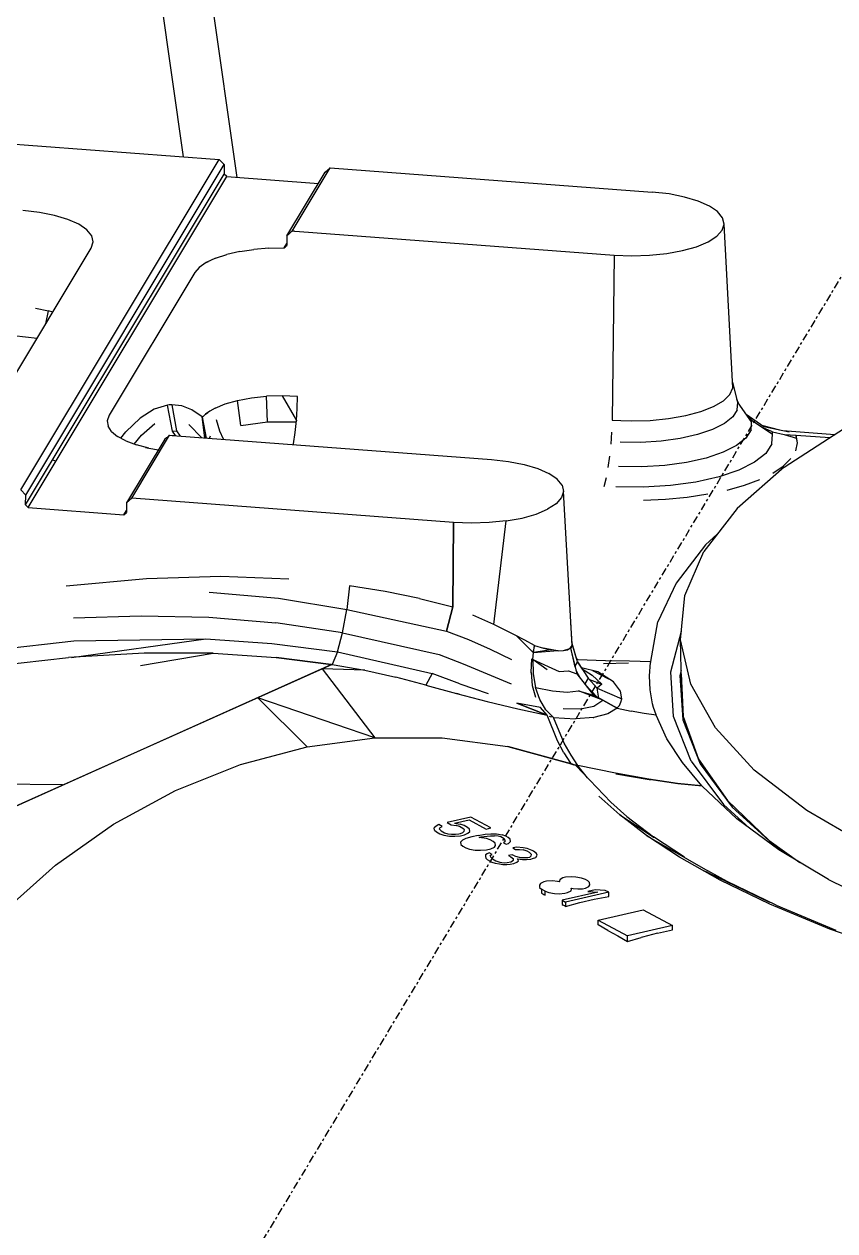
# Model space of a CAD drawing. Header units: millimetres. Extents: x -57554 to 16546, y 2142 to 98430.
# Drawn here: x -50746.2 to -50431.1, y 90472.8 to 90942.1 of the extents above; entities that cross this region are included whole.
import ezdxf

# ---------------------------------------------------------------- set-up
doc = ezdxf.new("R2010")
doc.units = ezdxf.units.MM
doc.linetypes.add('DXK_LINE_DOT3', pattern=[5.9187, 2.979, -0.9799, 0.9799, -0.9799])

msp = doc.modelspace()

# ---------------------------------------------------------------- linework, layer by layer
at = {"color": 1, "linetype": 'DXK_LINE_DOT3'}
msp.add_line((-50842.27, 90154.28), (-47832.87, 95170.38), dxfattribs=at)
at = {"color": 2, "linetype": 'Continuous'}
for p, q in [((-50684.21, 90890.47), (-50745.47, 91319.53)), ((-50663.35, 90882.49), (-50725.53, 91318.03)), ((-50795.6, 90898.86), (-50670.39, 90889.43)), ((-50747.47, 90760.96), (-50670.39, 90889.43)), ((-50670.39, 90889.43), (-50668.42, 90887.45)), ((-50745.54, 90758.9), (-50668.42, 90887.45)), ((-50668.42, 90887.45), (-50668.37, 90883.78)), ((-50644.01, 90859.79), (-50629.19, 90884.5)), ((-50641.99, 90861.63), (-50627.26, 90886.19)), ((-50629.19, 90884.5), (-50627.26, 90886.19)), ((-50627.26, 90886.19), (-50502.15, 90876.76)), ((-50745.58, 90755.09), (-50668.37, 90883.78)), ((-50744.62, 90754.06), (-50667.38, 90882.79)), ((-50667.38, 90882.79), (-50668.37, 90883.78)), ((-50667.38, 90882.79), (-50631.82, 90880.12)), ((-50495.54, 90876.02), (-50502.15, 90876.76)), ((-50489.47, 90874.83), (-50495.54, 90876.02)), ((-50484.17, 90873.25), (-50489.47, 90874.83)), ((-50479.84, 90871.33), (-50484.17, 90873.25)), ((-50476.66, 90869.15), (-50479.84, 90871.33)), ((-50740.25, 90868.83), (-50746.72, 90869.56)), ((-50734.31, 90867.67), (-50740.25, 90868.83)), ((-50729.12, 90866.12), (-50734.31, 90867.67)), ((-50724.88, 90864.24), (-50729.12, 90866.12)), ((-50474.73, 90866.79), (-50476.66, 90869.15)), ((-50474.14, 90864.34), (-50474.73, 90866.79)), ((-50721.76, 90862.11), (-50724.88, 90864.24)), ((-50719.87, 90859.8), (-50721.76, 90862.11)), ((-50642.66, 90861.02), (-50643.34, 90860.41)), ((-50641.99, 90861.63), (-50642.66, 90861.02)), ((-50641.03, 90861.58), (-50641.99, 90861.63)), ((-50641.03, 90861.58), (-50639.13, 90861.46)), ((-50639.13, 90861.46), (-50516.86, 90852.25)), ((-50477.01, 90859.56), (-50474.91, 90861.9)), ((-50474.91, 90861.9), (-50474.14, 90864.34)), ((-50470.69, 90800.7), (-50474.14, 90864.34)), ((-50720.05, 90855.01), (-50719.29, 90857.4)), ((-50719.29, 90857.4), (-50719.87, 90859.8)), ((-50645.08, 90855.04), (-50644.05, 90856.76)), ((-50644.01, 90859.79), (-50644.06, 90855.98)), ((-50643.34, 90860.41), (-50644.01, 90859.79)), ((-50484.83, 90855.53), (-50480.36, 90857.41)), ((-50480.36, 90857.41), (-50477.01, 90859.56)), ((-50753.31, 90799.56), (-50720.05, 90855.01)), ((-50671.78, 90851.04), (-50667.4, 90852.48)), ((-50662.39, 90853.64), (-50667.4, 90852.48)), ((-50662.39, 90853.64), (-50656.88, 90854.46)), ((-50651.05, 90854.94), (-50656.88, 90854.46)), ((-50651.05, 90854.94), (-50645.08, 90855.04)), ((-50645.08, 90855.04), (-50644.74, 90855.36)), ((-50644.74, 90855.36), (-50644.4, 90855.67)), ((-50644.4, 90855.67), (-50644.06, 90855.98)), ((-50516.86, 90852.25), (-50517.59, 90788.09)), ((-50516.86, 90852.25), (-50509.97, 90851.98)), ((-50509.97, 90851.98), (-50503.06, 90852.19)), ((-50503.06, 90852.19), (-50496.4, 90852.87)), ((-50496.4, 90852.87), (-50490.24, 90854)), ((-50490.24, 90854), (-50484.83, 90855.53)), ((-50678.1, 90847.46), (-50679.85, 90845.43)), ((-50675.38, 90849.35), (-50678.1, 90847.46)), ((-50671.78, 90851.04), (-50675.38, 90849.35)), ((-50675.38, 90849.35), (-50674.49, 90849.77)), ((-50679.85, 90845.43), (-50713.11, 90789.99)), ((-50741.76, 90831.6), (-50736.74, 90830.58)), ((-50737.73, 90825.53), (-50736.74, 90830.58)), ((-50734.99, 90830.11), (-50736.74, 90830.58)), ((-50750.1, 90821.04), (-50741.11, 90819.91)), ((-50471.85, 90798.11), (-50470.69, 90800.7)), ((-50468.85, 90794.91), (-50470.8, 90802.8)), ((-50668.02, 90794.41), (-50663.27, 90795.76)), ((-50663.26, 90795.76), (-50657.84, 90796.75)), ((-50661.9, 90785.97), (-50663.26, 90795.76)), ((-50657.84, 90796.75), (-50652, 90797.35)), ((-50645.92, 90797.53), (-50651.99, 90797.35)), ((-50651.54, 90787.43), (-50651.99, 90797.35)), ((-50645.92, 90797.53), (-50640.33, 90787.95)), ((-50639.86, 90797.29), (-50645.92, 90797.53)), ((-50640.01, 90792.67), (-50639.86, 90797.29)), ((-50478.2, 90793.39), (-50474.39, 90795.64)), ((-50474.39, 90795.64), (-50471.85, 90798.11)), ((-50469.14, 90796.05), (-50469.01, 90795.72)), ((-50468.8, 90795.17), (-50469.14, 90796.05)), ((-50469.01, 90795.72), (-50468.69, 90794.87)), ((-50695.59, 90792.34), (-50701.01, 90788.91)), ((-50690.38, 90793.92), (-50695.59, 90792.34)), ((-50689.83, 90793.98), (-50690.38, 90793.92)), ((-50688.48, 90783.76), (-50690.38, 90793.92)), ((-50689.28, 90794.02), (-50689.83, 90793.98)), ((-50688.74, 90794.05), (-50689.28, 90794.02)), ((-50688.74, 90794.05), (-50686.91, 90783.96)), ((-50684.89, 90793.64), (-50688.74, 90794.05)), ((-50680.96, 90792.13), (-50684.89, 90793.64)), ((-50676.98, 90789.38), (-50680.96, 90792.13)), ((-50674.01, 90791.6), (-50675.63, 90790.43)), ((-50675.63, 90790.43), (-50674.83, 90791.01)), ((-50671.95, 90792.76), (-50674.01, 90791.6)), ((-50671.95, 90792.76), (-50668.02, 90794.41)), ((-50640.33, 90787.95), (-50640.01, 90792.67)), ((-50489.05, 90789.85), (-50483.14, 90791.43)), ((-50483.14, 90791.43), (-50478.2, 90793.39)), ((-50469.05, 90792.08), (-50470.8, 90789.31)), ((-50469.05, 90792.08), (-50468.85, 90794.91)), ((-50468.69, 90794.87), (-50468.85, 90794.91)), ((-50468.69, 90794.87), (-50468.8, 90795.17)), ((-50463.45, 90787.46), (-50468.69, 90794.87)), ((-50713.11, 90789.99), (-50713.84, 90787.88)), ((-50713.84, 90787.88), (-50713.52, 90785.77)), ((-50706.6, 90783.53), (-50701.01, 90788.91)), ((-50701.01, 90788.91), (-50701.43, 90788.51)), ((-50700.53, 90782.27), (-50695.32, 90786.73)), ((-50682.21, 90786.36), (-50677.07, 90781.27)), ((-50675.88, 90781.18), (-50676.98, 90789.38)), ((-50676.91, 90789.33), (-50676.98, 90789.38)), ((-50676.85, 90789.3), (-50676.91, 90789.33)), ((-50676.78, 90789.28), (-50676.85, 90789.3)), ((-50676.78, 90789.28), (-50675.63, 90790.43)), ((-50675.33, 90781.14), (-50676.78, 90789.28)), ((-50670.09, 90783.74), (-50671.38, 90788.24)), ((-50661.9, 90785.97), (-50651.54, 90787.43)), ((-50651.54, 90787.43), (-50640.39, 90787.39)), ((-50640.83, 90783.29), (-50640.33, 90787.95)), ((-50640.33, 90787.95), (-50640.39, 90787.39)), ((-50517.59, 90788.09), (-50514.26, 90787.89)), ((-50514.26, 90787.89), (-50510.23, 90787.79)), ((-50510.23, 90787.79), (-50502.84, 90787.99)), ((-50502.84, 90787.99), (-50495.69, 90788.68)), ((-50495.69, 90788.68), (-50489.05, 90789.85)), ((-50474.04, 90786.72), (-50478.64, 90784.41)), ((-50470.8, 90789.31), (-50474.04, 90786.72)), ((-50465.56, 90790.44), (-50458.66, 90785.62)), ((-50463.24, 90787.94), (-50465.31, 90790.09)), ((-50463.67, 90784.26), (-50463.45, 90787.46)), ((-50463.45, 90787.46), (-50463.24, 90787.94)), ((-50463.24, 90787.94), (-50455.36, 90782.61)), ((-50459.14, 90785.96), (-50452.63, 90784.33)), ((-50712.18, 90783.71), (-50713.52, 90785.77)), ((-50712.18, 90783.71), (-50709.84, 90781.76)), ((-50706.58, 90779.98), (-50709.84, 90781.76)), ((-50708.54, 90781.05), (-50706.6, 90783.53)), ((-50704.34, 90757.71), (-50689.61, 90782.26)), ((-50703.39, 90778.77), (-50700.53, 90782.27)), ((-50690.87, 90781.18), (-50690.24, 90781.72)), ((-50690.24, 90781.72), (-50689.61, 90782.26)), ((-50689.61, 90782.26), (-50688.68, 90782.17)), ((-50688.68, 90782.17), (-50687.74, 90782.08)), ((-50688.48, 90783.76), (-50686.91, 90783.96)), ((-50687.32, 90782.05), (-50688.48, 90783.76)), ((-50687.74, 90782.08), (-50686.79, 90782.01)), ((-50686.91, 90783.96), (-50685.55, 90781.91)), ((-50686.79, 90782.01), (-50564.53, 90772.8)), ((-50675.98, 90781.92), (-50675.88, 90781.18)), ((-50674.11, 90781.05), (-50673.69, 90782.03)), ((-50669.85, 90783.23), (-50670.09, 90783.74)), ((-50668.67, 90780.64), (-50670.09, 90783.74)), ((-50641.47, 90778.87), (-50640.83, 90783.29)), ((-50518.06, 90778.74), (-50517.74, 90783.46)), ((-50484.42, 90782.46), (-50491.18, 90780.94)), ((-50478.64, 90784.41), (-50484.42, 90782.46)), ((-50463.67, 90784.26), (-50465.65, 90781.13)), ((-50455.36, 90783.55), (-50459.31, 90785.28)), ((-50458.66, 90785.62), (-50448.87, 90783.52)), ((-50455.62, 90778.84), (-50455.36, 90782.61)), ((-50455.36, 90782.61), (-50455.36, 90783.55)), ((-50455.36, 90783.55), (-50450.85, 90782.51)), ((-50451.3, 90784.04), (-50431.12, 90782.51)), ((-50450.85, 90782.51), (-50445.96, 90781.07)), ((-50450.85, 90782.51), (-50446.17, 90782.3)), ((-50450.79, 90769.77), (-50427.36, 90784.95)), ((-50445.65, 90779.23), (-50446.17, 90782.3)), ((-50445.96, 90781.07), (-50446.17, 90782.3)), ((-50446.17, 90782.3), (-50432.98, 90781.31)), ((-50706.58, 90779.98), (-50702.49, 90778.43)), ((-50691.49, 90780.65), (-50706.32, 90755.95)), ((-50697.71, 90777.16), (-50702.49, 90778.43)), ((-50698.94, 90777.49), (-50697.71, 90777.16)), ((-50697.71, 90777.16), (-50693.99, 90776.49)), ((-50694.04, 90776.5), (-50693.92, 90776.61)), ((-50690.87, 90781.18), (-50691.49, 90780.65)), ((-50641.53, 90778.6), (-50641.47, 90778.87)), ((-50641.53, 90778.6), (-50641.47, 90778.87)), ((-50506.5, 90779.44), (-50514.49, 90779.51)), ((-50498.63, 90779.92), (-50506.5, 90779.44)), ((-50491.18, 90780.94), (-50498.63, 90779.92)), ((-50469.32, 90778.19), (-50474.53, 90775.57)), ((-50465.65, 90781.13), (-50469.32, 90778.19)), ((-50455.62, 90778.84), (-50457.95, 90775.16)), ((-50446.31, 90776.15), (-50445.65, 90779.23)), ((-50445.65, 90779.23), (-50445.96, 90781.07)), ((-50733.77, 90772.15), (-50735.1, 90772.56)), ((-50564.53, 90772.8), (-50557.92, 90772.06)), ((-50557.92, 90772.06), (-50551.85, 90770.87)), ((-50519.21, 90769.66), (-50518.56, 90774.08)), ((-50481.09, 90773.36), (-50488.74, 90771.64)), ((-50474.53, 90775.57), (-50481.09, 90773.36)), ((-50457.95, 90775.16), (-50462.26, 90771.71)), ((-50451.12, 90770.25), (-50448.15, 90773.14)), ((-50551.85, 90770.87), (-50546.55, 90769.29)), ((-50546.55, 90769.29), (-50542.22, 90767.37)), ((-50539.03, 90765.19), (-50542.22, 90767.37)), ((-50506.1, 90769.94), (-50515.16, 90770.02)), ((-50497.19, 90770.49), (-50506.1, 90769.94)), ((-50488.74, 90771.64), (-50497.19, 90770.49)), ((-50468.39, 90768.63), (-50476.1, 90766.03)), ((-50450.79, 90769.77), (-50469.09, 90753.72)), ((-50462.26, 90771.71), (-50468.39, 90768.63)), ((-50455.18, 90767.52), (-50451.12, 90770.25)), ((-50537.1, 90762.83), (-50539.03, 90765.19)), ((-50537.1, 90762.83), (-50536.52, 90760.38)), ((-50519.98, 90765.64), (-50520.86, 90762.15)), ((-50495.02, 90762.65), (-50505.51, 90762.01)), ((-50485.09, 90764.01), (-50495.02, 90762.65)), ((-50476.1, 90766.03), (-50485.09, 90764.01)), ((-50473, 90760.85), (-50466.22, 90762.78)), ((-50466.22, 90762.78), (-50460.24, 90765.01)), ((-50745.54, 90758.9), (-50747.47, 90760.96)), ((-50745.58, 90755.09), (-50745.54, 90758.9)), ((-50537.29, 90757.94), (-50539.38, 90755.6)), ((-50536.52, 90760.38), (-50537.29, 90757.94)), ((-50533.21, 90700.46), (-50536.52, 90760.38)), ((-50505.51, 90762.01), (-50516.15, 90762.1)), ((-50488.46, 90758.05), (-50496.85, 90757.23)), ((-50480.46, 90759.26), (-50488.46, 90758.05)), ((-50744.62, 90754.06), (-50745.58, 90755.09)), ((-50744.62, 90754.06), (-50707.35, 90751.26)), ((-50706.32, 90755.95), (-50706.36, 90752.14)), ((-50704.34, 90757.71), (-50706.32, 90755.95)), ((-50579.23, 90748.29), (-50704.34, 90757.71)), ((-50547.2, 90751.57), (-50542.73, 90753.45)), ((-50539.38, 90755.6), (-50542.73, 90753.45)), ((-50496.85, 90757.23), (-50505.47, 90756.83)), ((-50469.09, 90753.72), (-50482, 90737.04)), ((-50707.35, 90751.26), (-50706.35, 90752.92)), ((-50707.35, 90751.26), (-50706.36, 90752.14)), ((-50558.77, 90748.9), (-50565.43, 90748.22)), ((-50563.68, 90708.6), (-50558.77, 90748.9)), ((-50558.77, 90748.9), (-50552.62, 90750.03)), ((-50552.62, 90750.03), (-50547.2, 90751.57)), ((-50579.23, 90748.29), (-50579.61, 90715.48)), ((-50579.61, 90715.48), (-50579.23, 90748.29)), ((-50572.34, 90748.01), (-50579.23, 90748.29)), ((-50565.43, 90748.22), (-50572.34, 90748.01)), ((-50476.82, 90743.73), (-50481.33, 90739.56)), ((-50481.33, 90739.56), (-50492.71, 90724.75)), ((-50489.36, 90719.93), (-50482, 90737.04)), ((-50698.55, 90726.42), (-50729.78, 90723.5)), ((-50669.73, 90727.23), (-50698.55, 90726.42)), ((-50643.34, 90726.19), (-50669.73, 90727.23)), ((-50674.19, 90721.16), (-50647.34, 90718.87)), ((-50619.69, 90723.68), (-50620.75, 90714.41)), ((-50605.79, 90721.45), (-50619.69, 90723.68)), ((-50592.48, 90718.72), (-50605.79, 90721.45)), ((-50492.71, 90724.75), (-50499.83, 90709.61)), ((-50647.34, 90718.87), (-50620.75, 90714.41)), ((-50592.48, 90718.72), (-50579.61, 90715.48)), ((-50491.07, 90702.64), (-50489.36, 90719.93)), ((-50726.91, 90711.15), (-50700.67, 90712.04)), ((-50700.67, 90712.04), (-50674.44, 90711.49)), ((-50674.44, 90711.49), (-50648.31, 90709.32)), ((-50622.4, 90705.4), (-50620.75, 90714.41)), ((-50620.75, 90714.41), (-50582, 90706.06)), ((-50579.61, 90715.48), (-50582, 90706.06)), ((-50582, 90706.06), (-50579.61, 90715.48)), ((-50563.68, 90708.6), (-50571.74, 90712.19)), ((-50622.4, 90705.4), (-50648.31, 90709.32)), ((-50555.59, 90704.65), (-50563.68, 90708.6)), ((-50533.18, 90701.16), (-50533.7, 90709.31)), ((-50502.64, 90694.29), (-50499.83, 90709.61)), ((-50778.11, 90696.59), (-50726.86, 90702.23)), ((-50727.74, 90695.81), (-50675.49, 90703.09)), ((-50726.86, 90702.23), (-50675.49, 90703.09)), ((-50675.49, 90703.09), (-50649.89, 90701.25)), ((-50624.4, 90697.94), (-50622.4, 90705.4)), ((-50622.4, 90705.4), (-50584.83, 90696.95)), ((-50582, 90706.06), (-50573.46, 90702.82)), ((-50573.46, 90702.82), (-50564.99, 90698.98)), ((-50551.63, 90702.57), (-50555.59, 90704.65)), ((-50554.78, 90704.22), (-50548.42, 90697.88)), ((-50547.78, 90700.49), (-50551.63, 90702.57)), ((-50494.89, 90690.27), (-50490.73, 90706.03)), ((-50490.68, 90685.6), (-50491.07, 90702.64)), ((-50487.09, 90685.39), (-50491.07, 90702.64)), ((-50699.53, 90697.47), (-50728.97, 90695.73)), ((-50700.92, 90692.62), (-50672.64, 90697.43)), ((-50677.03, 90697.44), (-50699.53, 90697.47)), ((-50672.64, 90697.43), (-50688.39, 90697.46)), ((-50672.64, 90697.43), (-50648.23, 90695.85)), ((-50649.89, 90701.25), (-50624.4, 90697.94)), ((-50624.4, 90697.94), (-50626.47, 90693.07)), ((-50624.4, 90697.94), (-50587.65, 90689.56)), ((-50584.83, 90696.95), (-50575.6, 90693.27)), ((-50564.99, 90698.98), (-50556.81, 90695.02)), ((-50548.5, 90694.95), (-50548.25, 90697.74)), ((-50547.78, 90700.49), (-50548.42, 90697.88)), ((-50548.25, 90697.74), (-50547.78, 90700.49)), ((-50541.3, 90698.76), (-50548.25, 90697.74)), ((-50548.25, 90697.74), (-50538.79, 90698.45)), ((-50547.78, 90700.49), (-50544.35, 90699.45)), ((-50540.28, 90698.64), (-50544.35, 90699.45)), ((-50544.35, 90699.45), (-50541.3, 90698.76)), ((-50538.68, 90698.44), (-50541.3, 90698.76)), ((-50538.79, 90698.45), (-50538.68, 90698.44)), ((-50538.68, 90698.44), (-50536.53, 90698.46)), ((-50536.53, 90698.46), (-50534.14, 90699.26)), ((-50536.53, 90698.46), (-50534.89, 90698.82)), ((-50536.53, 90698.46), (-50535.77, 90698.63)), ((-50534.89, 90698.82), (-50535.77, 90698.63)), ((-50533.8, 90699.46), (-50534.89, 90698.82)), ((-50533.8, 90699.46), (-50531.31, 90689.47)), ((-50533.78, 90699.49), (-50533.21, 90700.46)), ((-50533.21, 90700.46), (-50533.77, 90699.51)), ((-50533.76, 90699.47), (-50533.42, 90699.9)), ((-50533.42, 90699.9), (-50533.76, 90699.5)), ((-50531.96, 90692.07), (-50533.76, 90699.5)), ((-50533.42, 90699.9), (-50533.21, 90700.46)), ((-50533.21, 90700.46), (-50533.18, 90701.16)), ((-50533.18, 90701.16), (-50533.2, 90701.31)), ((-50531.1, 90694.13), (-50533.19, 90701.27)), ((-50531.11, 90694.12), (-50533.18, 90701.16)), ((-50758.43, 90692.41), (-50728.97, 90695.73)), ((-50626.47, 90693.07), (-50755.83, 90635.19)), ((-50755.82, 90635.19), (-50626.79, 90693.12)), ((-50648.23, 90695.85), (-50626.9, 90693.12)), ((-50626.79, 90693.12), (-50648.23, 90695.85)), ((-50626.79, 90693.12), (-50626.47, 90693.07)), ((-50626.47, 90693.07), (-50613.77, 90690.8)), ((-50626.47, 90693.07), (-50613.77, 90690.8)), ((-50575.6, 90693.27), (-50566.19, 90689.41)), ((-50549.17, 90689.96), (-50548.87, 90695.23)), ((-50548.5, 90694.95), (-50548.39, 90689.41)), ((-50542.92, 90690.96), (-50548.5, 90694.95)), ((-50548.5, 90694.95), (-50538.17, 90690.36)), ((-50532.03, 90692.38), (-50531.11, 90694.12)), ((-50531.48, 90695.42), (-50530.96, 90694.96)), ((-50531.48, 90695.42), (-50530.96, 90694.96)), ((-50531.11, 90694.12), (-50526.94, 90687.77)), ((-50528.23, 90689.9), (-50531.1, 90694.14)), ((-50530.96, 90694.96), (-50520.28, 90694.68)), ((-50511.26, 90693.59), (-50521.05, 90693.36)), ((-50520.28, 90694.68), (-50510.9, 90694.45)), ((-50510.9, 90694.45), (-50502.64, 90694.29)), ((-50503.17, 90688.64), (-50502.68, 90693.87)), ((-50502.68, 90693.87), (-50502.66, 90694)), ((-50502.66, 90694), (-50502.64, 90694.14)), ((-50502.66, 90694), (-50502.65, 90694.08)), ((-50502.65, 90694.08), (-50502.64, 90694.14)), ((-50502.64, 90694.14), (-50502.64, 90694.29)), ((-50613.77, 90690.8), (-50630.28, 90691.37)), ((-50630.28, 90691.37), (-50609.82, 90664.51)), ((-50613.77, 90690.8), (-50601.68, 90688.13)), ((-50590.03, 90685.02), (-50601.68, 90688.13)), ((-50587.65, 90689.56), (-50590.03, 90685.02)), ((-50587.65, 90689.56), (-50587.74, 90689.38)), ((-50576.88, 90685.55), (-50587.65, 90689.56)), ((-50566.19, 90689.41), (-50556.89, 90685.49)), ((-50549.17, 90689.96), (-50548.69, 90684.91)), ((-50548.83, 90689.21), (-50549.17, 90689.96)), ((-50548.39, 90689.41), (-50547.47, 90684.13)), ((-50538.17, 90690.36), (-50534.54, 90690.62)), ((-50534.54, 90690.62), (-50531.31, 90689.47)), ((-50529.91, 90687.66), (-50531.63, 90690.76)), ((-50531.31, 90689.47), (-50524.92, 90681.19)), ((-50523.17, 90690.17), (-50529.51, 90691.79)), ((-50529.23, 90691.38), (-50525.43, 90688.9)), ((-50526.94, 90687.77), (-50528.24, 90685.49)), ((-50526.47, 90687.23), (-50526.94, 90687.77)), ((-50523.52, 90683.93), (-50526.94, 90687.77)), ((-50525.43, 90688.9), (-50521.61, 90685.43)), ((-50525.23, 90690.7), (-50519.05, 90687.55)), ((-50517.12, 90686.34), (-50523.17, 90690.17)), ((-50502.91, 90683.28), (-50503.17, 90688.64)), ((-50493.74, 90672.8), (-50494.89, 90690.27)), ((-50490.84, 90690.8), (-50491.35, 90688.85)), ((-50491.35, 90688.85), (-50490.22, 90671.54)), ((-50490.87, 90689.42), (-50490.82, 90691.84)), ((-50490.87, 90689.42), (-50490.06, 90672.8)), ((-50590.03, 90685.02), (-50578.19, 90681.75)), ((-50576.88, 90685.55), (-50565.77, 90681.74)), ((-50548.69, 90684.91), (-50547.43, 90680.32)), ((-50545.77, 90679.4), (-50547.47, 90684.13)), ((-50547.47, 90684.13), (-50540.8, 90682.78)), ((-50540.8, 90682.78), (-50535.12, 90682.37)), ((-50535.12, 90682.37), (-50530.75, 90682.89)), ((-50521.28, 90679.17), (-50530.75, 90682.89)), ((-50530.75, 90682.89), (-50524.92, 90681.19)), ((-50523.42, 90680.36), (-50528.1, 90685.32)), ((-50526.47, 90687.23), (-50521.61, 90685.43)), ((-50521.61, 90685.43), (-50523.52, 90683.93)), ((-50523.52, 90683.93), (-50513.91, 90679.7)), ((-50522.81, 90680.02), (-50523.52, 90683.93)), ((-50514.45, 90682.7), (-50517.12, 90686.34)), ((-50513.91, 90679.7), (-50514.45, 90682.7)), ((-50501.9, 90677.81), (-50502.91, 90683.28)), ((-50477.5, 90668.42), (-50487.09, 90685.39)), ((-50655.39, 90680.13), (-50636.11, 90661.03)), ((-50609.82, 90664.51), (-50655.39, 90680.13)), ((-50577.15, 90681.49), (-50578.19, 90681.75)), ((-50578.19, 90681.75), (-50566.17, 90678.69)), ((-50566.17, 90678.69), (-50554.26, 90675.83)), ((-50545.47, 90676.4), (-50554.72, 90677.97)), ((-50542.88, 90673.33), (-50554.72, 90677.97)), ((-50554.72, 90677.97), (-50542.88, 90673.33)), ((-50543.38, 90675.44), (-50545.77, 90679.4)), ((-50524.92, 90681.19), (-50522.49, 90679.84)), ((-50524.92, 90681.19), (-50521.28, 90679.17)), ((-50524.77, 90676.81), (-50521.28, 90679.17)), ((-50522.49, 90679.84), (-50515.75, 90676.08)), ((-50515.71, 90676.1), (-50522.49, 90679.84)), ((-50514.81, 90677.18), (-50514.2, 90678.36)), ((-50514.2, 90678.36), (-50513.91, 90679.7)), ((-50554.26, 90675.83), (-50542.88, 90673.33)), ((-50542.88, 90673.33), (-50545.47, 90676.4)), ((-50542.88, 90673.33), (-50545.47, 90676.4)), ((-50543.38, 90675.44), (-50540.43, 90672.44)), ((-50538.94, 90663.41), (-50542.88, 90673.33)), ((-50540.43, 90672.44), (-50541.81, 90673.84)), ((-50536.68, 90676), (-50529.96, 90675.89)), ((-50529.96, 90675.89), (-50524.77, 90676.81)), ((-50519.37, 90673.91), (-50524.82, 90672.49)), ((-50515.75, 90676.08), (-50519.37, 90673.91)), ((-50517.16, 90676.9), (-50515.66, 90676.16)), ((-50515.75, 90676.08), (-50515.71, 90676.1)), ((-50515.75, 90676.08), (-50510.22, 90674.97)), ((-50515.66, 90676.16), (-50514.81, 90677.18)), ((-50505.15, 90674.05), (-50510.22, 90674.97)), ((-50500.54, 90673.34), (-50505.15, 90674.05)), ((-50501.51, 90676.37), (-50501.9, 90677.81)), ((-50501.07, 90674.92), (-50501.51, 90676.37)), ((-50500.58, 90673.46), (-50501.07, 90674.92)), ((-50496.33, 90664.18), (-50500.54, 90673.34)), ((-50542.08, 90673.01), (-50541.67, 90672.86)), ((-50542.08, 90673.01), (-50541.26, 90672.71)), ((-50541.67, 90672.86), (-50541.26, 90672.71)), ((-50540.43, 90672.44), (-50531.89, 90671.98)), ((-50536.24, 90662.51), (-50540.43, 90672.44)), ((-50536.5, 90663.11), (-50540.43, 90672.44)), ((-50524.82, 90672.49), (-50531.89, 90671.98)), ((-50525.02, 90672.48), (-50524.82, 90672.49)), ((-50486.88, 90655.51), (-50493.74, 90672.8)), ((-50490.22, 90671.54), (-50483.41, 90654.38)), ((-50490.06, 90672.8), (-50484.03, 90656.31)), ((-50636.11, 90661.03), (-50609.82, 90664.51)), ((-50609.82, 90664.51), (-50583.67, 90664.55)), ((-50583.67, 90664.55), (-50558.17, 90661.18)), ((-50538.94, 90663.41), (-50539.18, 90664.01)), ((-50490.36, 90654.98), (-50496.33, 90664.18)), ((-50462.4, 90651.96), (-50477.5, 90668.42)), ((-50662.12, 90654.2), (-50636.11, 90661.03)), ((-50558.17, 90661.18), (-50557.22, 90660.91)), ((-50533.63, 90654.39), (-50558.17, 90661.18)), ((-50557.22, 90660.91), (-50533.62, 90654.39)), ((-50536.45, 90658.74), (-50538.94, 90663.41)), ((-50533.63, 90657.84), (-50536.24, 90662.51)), ((-50536.45, 90658.74), (-50533.81, 90654.65)), ((-50533.81, 90654.65), (-50532.88, 90654.32)), ((-50533.81, 90654.65), (-50533.75, 90654.56)), ((-50533.75, 90654.56), (-50533.69, 90654.47)), ((-50530.95, 90653.78), (-50533.63, 90657.84)), ((-50482.84, 90645.91), (-50490.36, 90654.98)), ((-50486.88, 90655.51), (-50474.4, 90638.61)), ((-50484.11, 90656.54), (-50484.03, 90656.31)), ((-50484.03, 90656.31), (-50472.85, 90640.17)), ((-50687.38, 90644.12), (-50662.12, 90654.2)), ((-50533.69, 90654.47), (-50533.63, 90654.39)), ((-50533.62, 90654.39), (-50532.71, 90654.08)), ((-50532.88, 90654.32), (-50531.93, 90654.03)), ((-50531.77, 90653.82), (-50532.71, 90654.08)), ((-50531.93, 90654.03), (-50530.95, 90653.78)), ((-50530.82, 90653.59), (-50531.77, 90653.82)), ((-50518.12, 90639.5), (-50531.77, 90653.82)), ((-50516.31, 90650.78), (-50530.95, 90653.78)), ((-50530.95, 90653.78), (-50530.89, 90653.68)), ((-50530.82, 90653.59), (-50530.89, 90653.68)), ((-50527.22, 90649.05), (-50530.82, 90653.59)), ((-50503.4, 90648.48), (-50516.31, 90650.78)), ((-50516.16, 90650.6), (-50503.26, 90648.3)), ((-50483.41, 90654.38), (-50471.03, 90637.62)), ((-50442.02, 90636.24), (-50462.4, 90651.96)), ((-50731.2, 90646.24), (-50769.8, 90646.6)), ((-50503.26, 90648.3), (-50503.4, 90648.48)), ((-50492.25, 90646.85), (-50503.4, 90648.48)), ((-50503.26, 90648.3), (-50502.7, 90648.22)), ((-50492.1, 90646.68), (-50503.26, 90648.3)), ((-50482.86, 90645.91), (-50492.25, 90646.85)), ((-50482.69, 90645.74), (-50492.1, 90646.68)), ((-50482.79, 90645.86), (-50482.84, 90645.91)), ((-50482.74, 90645.8), (-50482.79, 90645.86)), ((-50482.69, 90645.74), (-50482.74, 90645.8)), ((-50469.24, 90633.09), (-50482.69, 90645.74)), ((-50711.46, 90630.97), (-50687.38, 90644.12)), ((-50522.78, 90641.89), (-50514.66, 90634.56)), ((-50511.92, 90633.94), (-50518.12, 90639.5)), ((-50474.4, 90638.61), (-50464.27, 90629.42)), ((-50472.85, 90640.17), (-50456.65, 90624.57)), ((-50456.84, 90624.75), (-50471.03, 90637.62)), ((-50416.62, 90621.46), (-50442.02, 90636.24)), ((-50572.54, 90633.72), (-50581.82, 90631.59)), ((-50581.82, 90631.59), (-50580.23, 90630.72)), ((-50578.9, 90631.38), (-50573.19, 90632.69)), ((-50578.9, 90631.38), (-50576.7, 90631.01)), ((-50573.19, 90632.69), (-50566.61, 90629.1)), ((-50564.83, 90629.51), (-50572.54, 90633.72)), ((-50504.31, 90626.6), (-50514.66, 90634.56)), ((-50514.66, 90634.56), (-50501.28, 90625.83)), ((-50514.66, 90634.56), (-50501.59, 90626.03)), ((-50511.92, 90633.94), (-50501.59, 90626.03)), ((-50452.82, 90620.97), (-50469.24, 90633.09)), ((-50733.94, 90614.98), (-50711.46, 90630.97)), ((-50586.01, 90630.27), (-50586.75, 90629.57)), ((-50586.69, 90628.71), (-50586.75, 90629.57)), ((-50586.69, 90628.71), (-50585.91, 90628.01)), ((-50585.03, 90630.85), (-50586.01, 90630.27)), ((-50585.91, 90628.01), (-50584.55, 90627.26)), ((-50583.67, 90630.1), (-50585.03, 90630.85)), ((-50584.68, 90628.99), (-50584.64, 90629.53)), ((-50584.68, 90628.99), (-50584.13, 90628.42)), ((-50584.64, 90629.53), (-50583.67, 90630.1)), ((-50584.55, 90627.26), (-50583.06, 90626.73)), ((-50584.13, 90628.42), (-50582.76, 90627.67)), ((-50583.06, 90626.73), (-50580.85, 90626.35)), ((-50582.76, 90627.67), (-50581.5, 90627.26)), ((-50581.5, 90627.26), (-50580.11, 90627.05)), ((-50580.23, 90630.72), (-50578.25, 90630.47)), ((-50580.11, 90627.05), (-50578.58, 90627.05)), ((-50578.74, 90626.31), (-50576.51, 90626.47)), ((-50578.58, 90627.05), (-50577.28, 90627.17)), ((-50576.99, 90630.06), (-50578.25, 90630.47)), ((-50577.28, 90627.17), (-50576.57, 90627.34)), ((-50575.63, 90629.32), (-50576.99, 90630.06)), ((-50575.2, 90630.47), (-50576.7, 90631.01)), ((-50576.57, 90627.34), (-50575.73, 90627.71)), ((-50576.51, 90626.47), (-50575.08, 90626.8)), ((-50575.73, 90627.71), (-50575.11, 90628.2)), ((-50575.08, 90628.74), (-50575.63, 90629.32)), ((-50573.84, 90629.73), (-50575.2, 90630.47)), ((-50575.11, 90628.2), (-50575.08, 90628.74)), ((-50575.08, 90626.8), (-50573.75, 90627.46)), ((-50573.07, 90629.02), (-50573.84, 90629.73)), ((-50573.75, 90627.46), (-50573, 90628.16)), ((-50573, 90628.16), (-50573.07, 90629.02)), ((-50569.69, 90626.63), (-50572.19, 90626.06)), ((-50569.69, 90626.63), (-50566.97, 90627.08)), ((-50568.56, 90626.01), (-50566.19, 90626.38)), ((-50566.97, 90627.08), (-50564.73, 90627.25)), ((-50566.61, 90629.1), (-50564.83, 90629.51)), ((-50566.19, 90626.38), (-50564.89, 90626.5)), ((-50564.89, 90626.5), (-50563.37, 90626.5)), ((-50564.73, 90627.25), (-50562.62, 90627.2)), ((-50561.97, 90626.3), (-50563.37, 90626.5)), ((-50562.62, 90627.2), (-50560.42, 90626.83)), ((-50558.93, 90626.29), (-50560.42, 90626.83)), ((-50504.31, 90626.6), (-50504.12, 90626.47)), ((-50491.42, 90618.1), (-50504.31, 90626.6)), ((-50504.12, 90626.47), (-50480.39, 90612.87)), ((-50580.85, 90626.35), (-50578.74, 90626.31)), ((-50575.79, 90624.7), (-50576.54, 90624)), ((-50576.54, 90624), (-50576.48, 90623.13)), ((-50576.48, 90623.13), (-50575.7, 90622.43)), ((-50574.46, 90625.36), (-50575.79, 90624.7)), ((-50575.7, 90622.43), (-50574.56, 90621.81)), ((-50574.56, 90621.81), (-50573.07, 90621.28)), ((-50572.19, 90626.06), (-50574.46, 90625.36)), ((-50569.27, 90625.85), (-50568.56, 90626.01)), ((-50566.48, 90625.43), (-50569.27, 90625.85)), ((-50564.99, 90624.9), (-50566.48, 90625.43)), ((-50563.86, 90624.28), (-50564.99, 90624.9)), ((-50564.74, 90621.44), (-50563.41, 90622.09)), ((-50563.08, 90623.58), (-50563.86, 90624.28)), ((-50563.41, 90622.09), (-50563.02, 90622.71)), ((-50563.02, 90622.71), (-50563.08, 90623.58)), ((-50560.94, 90626.01), (-50561.97, 90626.3)), ((-50559.58, 90625.26), (-50560.94, 90626.01)), ((-50559.28, 90624.27), (-50559.9, 90623.78)), ((-50559.9, 90623.78), (-50558.77, 90623.16)), ((-50559.25, 90624.81), (-50559.58, 90625.26)), ((-50559.28, 90624.27), (-50559.25, 90624.81)), ((-50558.02, 90625.8), (-50558.93, 90626.29)), ((-50558.77, 90623.16), (-50557.92, 90623.53)), ((-50557.24, 90625.1), (-50558.02, 90625.8)), ((-50557.92, 90623.53), (-50557.18, 90624.23)), ((-50557.18, 90624.23), (-50557.24, 90625.1)), ((-50554.62, 90622), (-50556.27, 90621.8)), ((-50556.27, 90621.8), (-50555.14, 90621.18)), ((-50552.28, 90621.84), (-50554.62, 90622)), ((-50550.66, 90621.51), (-50552.28, 90621.84)), ((-50489.58, 90618.14), (-50501.59, 90626.03)), ((-50456.65, 90624.57), (-50444.65, 90616.08)), ((-50453.25, 90621.49), (-50456.6, 90624.53)), ((-50573.07, 90621.28), (-50570.87, 90620.91)), ((-50570.87, 90620.91), (-50568.76, 90620.86)), ((-50568.76, 90620.86), (-50566.52, 90621.03)), ((-50566.88, 90619.01), (-50566.91, 90618.47)), ((-50566.91, 90618.47), (-50566.72, 90617.81)), ((-50566.26, 90619.5), (-50566.88, 90619.01)), ((-50566.72, 90617.81), (-50566.17, 90617.23)), ((-50566.52, 90621.03), (-50564.74, 90621.44)), ((-50565.42, 90619.87), (-50566.26, 90619.5)), ((-50566.17, 90617.23), (-50564.35, 90616.24)), ((-50564.28, 90619.25), (-50565.42, 90619.87)), ((-50565.03, 90618.55), (-50564.77, 90618.96)), ((-50565.03, 90618.55), (-50564.93, 90618.22)), ((-50564.93, 90618.22), (-50564.16, 90617.52)), ((-50564.77, 90618.96), (-50564.28, 90619.25)), ((-50564.16, 90617.52), (-50562.79, 90616.78)), ((-50556.44, 90619.12), (-50557.86, 90618.79)), ((-50557.86, 90618.79), (-50556.95, 90618.3)), ((-50556.95, 90618.3), (-50555.95, 90617.47)), ((-50555.53, 90618.63), (-50556.44, 90619.12)), ((-50555.98, 90616.94), (-50555.95, 90617.47)), ((-50555.53, 90618.63), (-50553.45, 90618.05)), ((-50555.14, 90621.18), (-50553.61, 90621.18)), ((-50554, 90616.69), (-50554.43, 90617.47)), ((-50554.43, 90617.47), (-50552.45, 90617.22)), ((-50553.61, 90621.18), (-50552.22, 90620.97)), ((-50553.45, 90618.05), (-50552.28, 90617.96)), ((-50552.45, 90617.22), (-50550.92, 90617.22)), ((-50552.28, 90617.96), (-50550.4, 90618.04)), ((-50550.72, 90620.44), (-50552.22, 90620.97)), ((-50550.92, 90617.22), (-50549.27, 90617.43)), ((-50549.82, 90619.94), (-50550.72, 90620.44)), ((-50548.71, 90620.72), (-50550.66, 90621.51)), ((-50550.4, 90618.04), (-50549.69, 90618.21)), ((-50549.04, 90619.24), (-50549.82, 90619.94)), ((-50549.69, 90618.21), (-50549.07, 90618.7)), ((-50549.27, 90617.43), (-50548.55, 90617.59)), ((-50549.07, 90618.7), (-50549.04, 90619.24)), ((-50548.26, 90620.47), (-50548.71, 90620.72)), ((-50548.55, 90617.59), (-50547.35, 90618.04)), ((-50547.03, 90619.53), (-50548.26, 90620.47)), ((-50547.35, 90618.04), (-50546.83, 90618.87)), ((-50546.83, 90618.87), (-50547.03, 90619.53)), ((-50475.61, 90609.15), (-50491.42, 90618.1)), ((-50449.28, 90618.84), (-50453.25, 90621.49)), ((-50433.52, 90609.42), (-50452.82, 90620.97)), ((-50751.23, 90599.61), (-50733.94, 90614.98)), ((-50564.35, 90616.24), (-50563.09, 90615.83)), ((-50563.09, 90615.83), (-50561.47, 90615.5)), ((-50562.79, 90616.78), (-50561.3, 90616.24)), ((-50561.47, 90615.5), (-50560.07, 90615.29)), ((-50561.3, 90616.24), (-50560.49, 90616.08)), ((-50560.49, 90616.08), (-50559.32, 90615.99)), ((-50560.07, 90615.29), (-50558.55, 90615.29)), ((-50559.32, 90615.99), (-50558.38, 90616.03)), ((-50558.55, 90615.29), (-50557.25, 90615.41)), ((-50558.38, 90616.03), (-50556.96, 90616.36)), ((-50557.25, 90615.41), (-50555.82, 90615.74)), ((-50556.96, 90616.36), (-50555.98, 90616.94)), ((-50555.82, 90615.74), (-50554.62, 90616.19)), ((-50554.62, 90616.19), (-50554, 90616.69)), ((-50483.18, 90613.44), (-50456.46, 90600.67)), ((-50472.98, 90608.69), (-50480.39, 90612.87)), ((-50545.51, 90607.9), (-50545.9, 90607.29)), ((-50544.18, 90608.56), (-50545.51, 90607.9)), ((-50543.11, 90608.81), (-50544.18, 90608.56)), ((-50540.88, 90608.97), (-50543.11, 90608.81)), ((-50538.9, 90608.72), (-50540.88, 90608.97)), ((-50538.09, 90608.56), (-50538.9, 90608.72)), ((-50537.79, 90609.5), (-50538.18, 90608.89)), ((-50538.18, 90608.89), (-50538.09, 90608.56)), ((-50536.82, 90610.08), (-50537.79, 90609.5)), ((-50535.75, 90610.33), (-50536.82, 90610.08)), ((-50533.51, 90610.49), (-50535.75, 90610.33)), ((-50531.76, 90610.37), (-50533.51, 90610.49)), ((-50529.55, 90609.99), (-50531.76, 90610.37)), ((-50528.06, 90609.46), (-50529.55, 90609.99)), ((-50527.15, 90608.96), (-50528.06, 90609.46)), ((-50526.38, 90608.26), (-50527.15, 90608.96)), ((-50526.31, 90607.39), (-50526.38, 90608.26)), ((-50456.42, 90599.84), (-50475.61, 90609.15)), ((-50453.9, 90599.43), (-50472.98, 90608.69)), ((-50433.52, 90609.42), (-50411.42, 90598.5)), ((-50545.9, 90607.29), (-50545.84, 90606.42)), ((-50545.84, 90606.42), (-50545.06, 90605.72)), ((-50543.7, 90604.98), (-50545.06, 90605.72)), ((-50545.06, 90605.72), (-50545.06, 90604.19)), ((-50545.06, 90604.19), (-50544.61, 90603.93)), ((-50544.61, 90603.93), (-50544.16, 90603.68)), ((-50544.16, 90603.68), (-50543.7, 90603.42)), ((-50543.7, 90604.98), (-50542.21, 90604.44)), ((-50543.7, 90603.42), (-50543.7, 90604.98)), ((-50542.21, 90604.44), (-50540, 90604.07)), ((-50540, 90604.07), (-50538.25, 90603.94)), ((-50538.25, 90603.94), (-50536.01, 90604.11)), ((-50523.2, 90604.59), (-50537.12, 90601.39)), ((-50536.01, 90604.11), (-50534.94, 90604.35)), ((-50518.99, 90604.5), (-50535.76, 90600.64)), ((-50534.94, 90604.35), (-50533.61, 90605.01)), ((-50533.61, 90605.01), (-50533.45, 90605.75)), ((-50533.45, 90605.75), (-50533.55, 90606.08)), ((-50533.55, 90606.08), (-50532.74, 90605.92)), ((-50532.74, 90605.92), (-50530.99, 90605.79)), ((-50530.99, 90605.79), (-50529.1, 90605.87)), ((-50529.1, 90605.87), (-50528.03, 90606.12)), ((-50528.03, 90606.12), (-50526.7, 90606.78)), ((-50524.21, 90605.41), (-50527.06, 90604.76)), ((-50527.06, 90604.76), (-50523.2, 90604.59)), ((-50526.7, 90606.78), (-50526.31, 90607.39)), ((-50520.35, 90605.25), (-50524.21, 90605.41)), ((-50518.99, 90604.5), (-50520.35, 90605.25)), ((-50518.99, 90602.85), (-50518.99, 90604.5)), ((-50537.12, 90601.39), (-50537.12, 90599.74)), ((-50537.12, 90601.39), (-50535.76, 90600.64)), ((-50537.12, 90599.74), (-50536.67, 90599.49)), ((-50536.21, 90599.23), (-50536.67, 90599.49)), ((-50535.76, 90598.98), (-50536.21, 90599.23)), ((-50535.76, 90600.64), (-50535.76, 90598.98)), ((-50535.76, 90598.98), (-50530.17, 90600.48)), ((-50530.17, 90600.48), (-50524.57, 90601.77)), ((-50524.57, 90601.77), (-50518.99, 90602.85)), ((-50433.07, 90590.17), (-50456.42, 90599.84)), ((-50453.9, 90599.43), (-50430.72, 90589.81)), ((-50523.05, 90593.71), (-50505.58, 90597.73)), ((-50523.05, 90593.71), (-50511.7, 90587.52)), ((-50523.05, 90591.82), (-50523.05, 90593.71)), ((-50505.58, 90597.73), (-50494.23, 90591.54)), ((-50519.26, 90589.66), (-50523.05, 90591.82)), ((-50519.26, 90589.66), (-50515.48, 90587.51)), ((-50494.23, 90591.54), (-50511.7, 90587.52)), ((-50500.06, 90588.63), (-50494.23, 90589.94)), ((-50494.23, 90589.94), (-50494.23, 90591.54)), ((-50404.57, 90580.22), (-50433.07, 90590.17)), ((-50515.48, 90587.51), (-50511.7, 90585.34)), ((-50511.7, 90585.34), (-50511.7, 90587.52)), ((-50511.7, 90585.34), (-50506.41, 90586.94)), ((-50505.89, 90587.1), (-50506.38, 90586.95)), ((-50500.06, 90588.63), (-50505.89, 90587.1))]:
    msp.add_line(p, q, dxfattribs=at)

doc.saveas('drawing.dxf')
